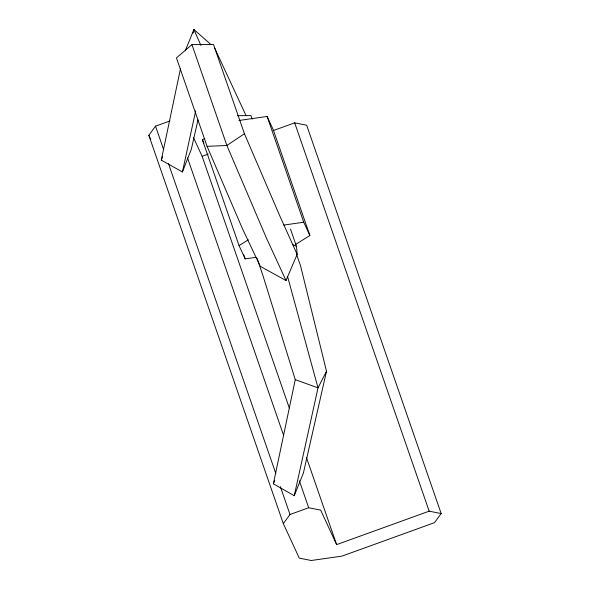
<?xml version="1.0" encoding="UTF-8"?>
<svg xmlns="http://www.w3.org/2000/svg" width="590" height="590" viewBox="0 0 590 590"><rect width="100%" height="100%" fill="white"/><g stroke="black" fill="none" stroke-linecap="round" stroke-linejoin="round"><path stroke-width="0.89" d="M198.004 119.836L191.322 149.27L182.428 171.956L161.277 160.133L180.518 68.543M296.549 254.46L300.531 265.699L326.506 371.25L303.422 472.951L294.255 495.733L273.377 483.815L295.258 379.65L263.015 275.781L257.1 258.317M182.428 171.956L195.674 110.876M193.122 33.099L193.911 29.5L210.991 44.56M294.255 495.733L318.017 387.851L326.506 371.25M161.277 160.133L162.597 156.77M273.377 483.815L274.733 480.437M185.238 50.851L193.911 29.5L200.925 45.437M297.139 254.356L279.623 215.512L244.422 133.724L213.521 44.501L191.942 44.604L176.447 57.894L207.075 146.335L242.549 228.913L260.315 266.363L286.01 280.53L297.139 254.356L296.534 246.472L290.501 229.134M273.052 130.656L294.683 122.845L306.675 125.22L441.165 513.551L434.483 522.674L341.935 556.127L311.262 560.5L299.27 558.125L283.325 523.625L148.835 135.294L155.517 126.164L169.95 120.95M283.325 523.625L290.007 514.502L308.681 507.747L320.672 510.129L336.617 544.629L429.166 511.176L441.165 513.551M244.422 133.724L226.885 145.494L207.075 146.335M256.082 257.329L245.182 258.885L239.046 245.61L202.422 139.837L204.73 138.392M239.046 245.61L248.294 239.82M295.236 244.673L309.875 235.506L273.244 129.734L267.108 116.459L238.957 120.471M193.395 137.396L202.127 156.291L208.181 154.108M283.761 225.078L303.739 222.224L309.875 235.506M237.335 115.662L250.979 115.596L252.188 119.062M295.258 379.65L318.017 387.851L287.551 276.489M292.522 244.452L296.534 246.472M214.413 47.576L246.148 115.788M286.01 280.53L266.481 238.168L226.885 145.494L191.942 44.604M202.422 139.837L203.948 143.156M148.835 135.294L150.738 139.395M294.683 122.845L429.166 511.176M267.108 116.459L303.739 222.224M243.685 254.548L245.182 258.885M202.127 156.291L289.277 407.926M306.461 457.552L336.617 544.629M187.458 157.729L283.65 435.479M299.337 480.762L308.681 507.747M155.517 126.164L163.659 149.676M168.482 163.607L275.832 473.578M280.361 486.639L290.007 514.502"/></g></svg>
